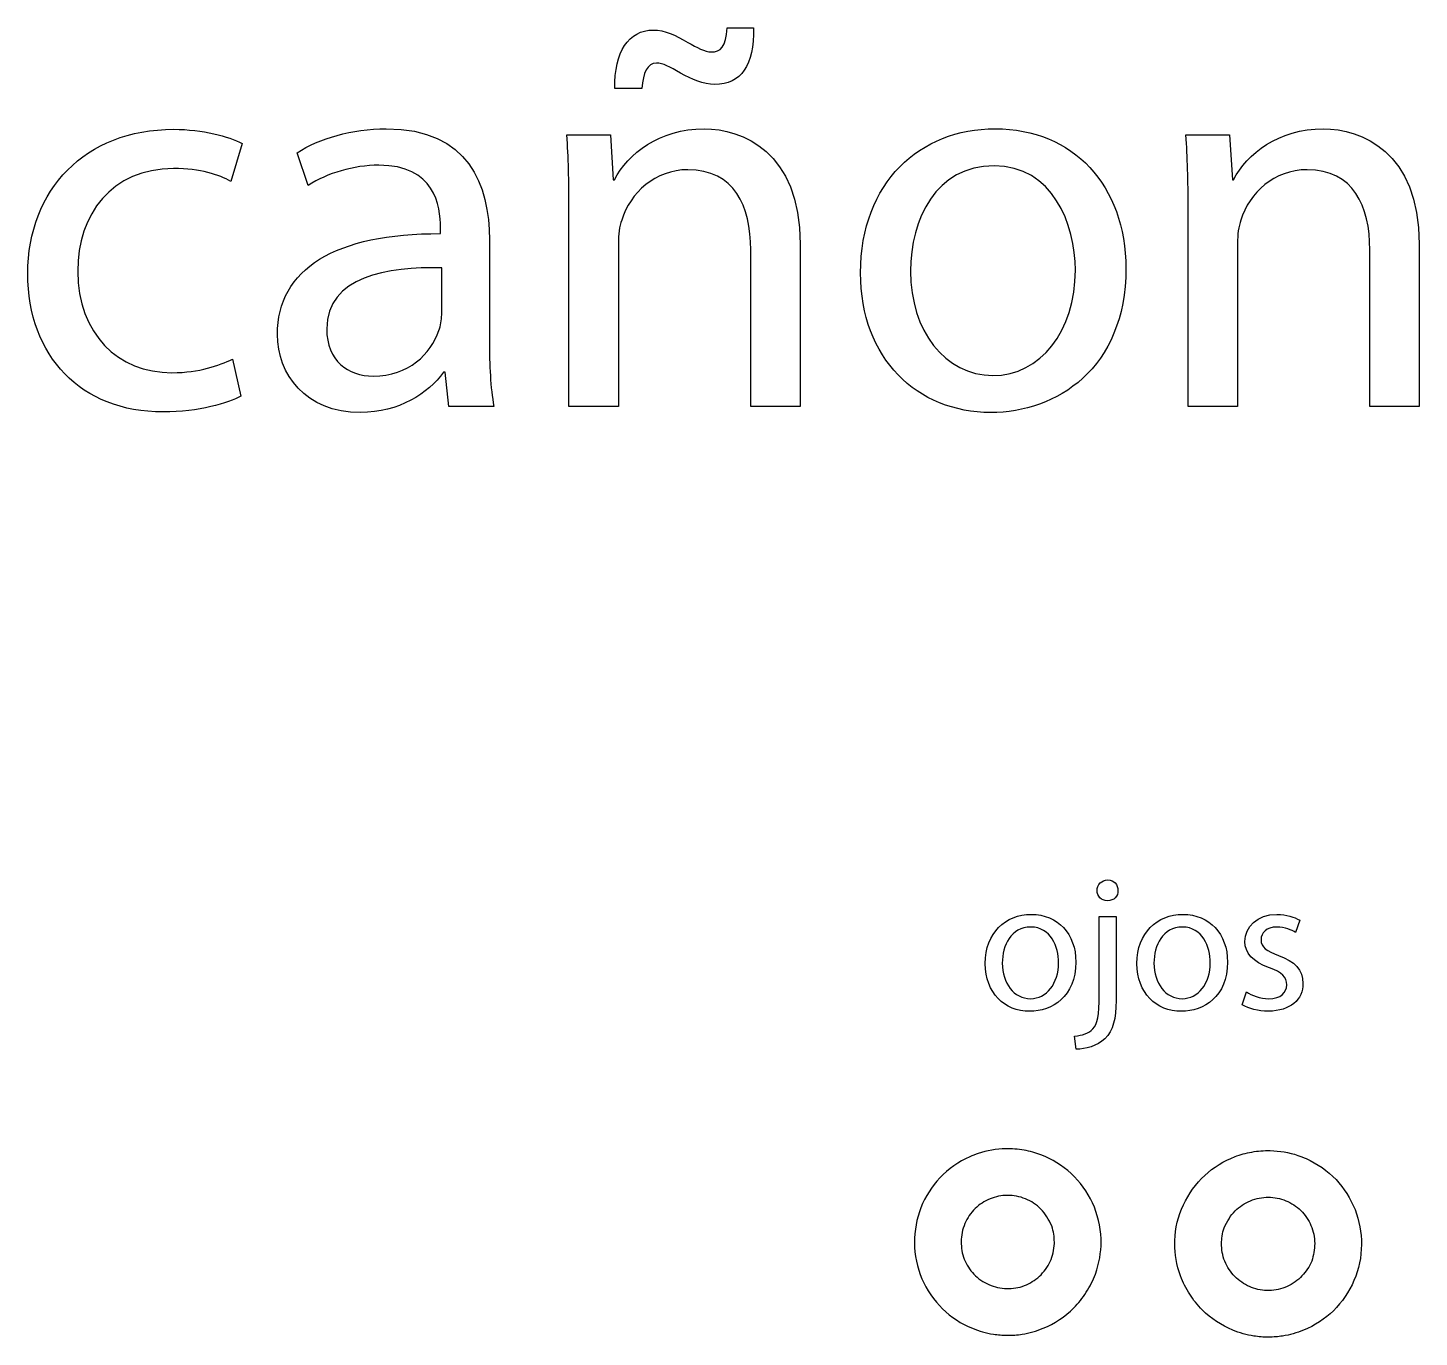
# Model space of a CAD drawing. Header units: centimetres. Extents: x -66 to 291, y -51 to 5.
# Drawn here: x 175.95 to 185.01, y -3.61 to 4.91 of the extents above; entities that cross this region are included whole.
import ezdxf

# ---------------------------------------------------------------- set-up
doc = ezdxf.new("R2010")
doc.units = ezdxf.units.CM
doc.header["$MEASUREMENT"] = 0
doc.layers.add('Capa 1', color=7, linetype='Continuous')

msp = doc.modelspace()

# ---------------------------------------------------------------- linework, layer by layer
at = {"layer": 'Capa 1', "color": 250}
for points, knots in [([(179.95154, 4.51773), (179.95884, 4.61996), (179.98805, 4.68203), (180.04646, 4.68203), (180.09028, 4.68203), (180.13044, 4.66012), (180.20346, 4.61631), (180.28013, 4.57615), (180.34951, 4.54329), (180.42618, 4.54329), (180.59778, 4.54329), (180.68176, 4.66742), (180.67811, 4.91205), (180.67811, 4.91205), (180.5065, 4.91205), (180.5065, 4.91205), (180.4992, 4.78791), (180.46269, 4.75505), (180.40427, 4.75505), (180.36046, 4.75505), (180.30934, 4.78426), (180.25093, 4.81712), (180.16695, 4.86458), (180.10488, 4.89744), (180.02456, 4.89744), (179.86756, 4.89744), (179.76898, 4.75505), (179.77628, 4.51773), (179.77628, 4.51773), (179.95154, 4.51773), (179.95154, 4.51773)], [0, 0, 0, 0, 0.1, 0.1, 0.1, 0.2, 0.2, 0.2, 0.3, 0.3, 0.3, 0.4, 0.4, 0.4, 0.5, 0.5, 0.5, 0.6, 0.6, 0.6, 0.7, 0.7, 0.7, 0.8, 0.8, 0.8, 0.9, 0.9, 0.9, 1, 1, 1, 1]), ([(177.28623, 2.75425), (177.19495, 2.71409), (177.07446, 2.66663), (176.89191, 2.66663), (176.5414, 2.66663), (176.27852, 2.91855), (176.27852, 3.32748), (176.27852, 3.69624), (176.49759, 3.99563), (176.90286, 3.99563), (177.07811, 3.99563), (177.1986, 3.95547), (177.27527, 3.91165), (177.27527, 3.91165), (177.3483, 4.15993), (177.3483, 4.15993), (177.26067, 4.20374), (177.09272, 4.25121), (176.90286, 4.25121), (176.32599, 4.25121), (175.95357, 3.85689), (175.95357, 3.31287), (175.95357, 2.77251), (176.30043, 2.41105), (176.83349, 2.41105), (177.07081, 2.41105), (177.25702, 2.46947), (177.34099, 2.51328), (177.34099, 2.51328), (177.28623, 2.75425), (177.28623, 2.75425)], [0, 0, 0, 0, 0.1, 0.1, 0.1, 0.2, 0.2, 0.2, 0.3, 0.3, 0.3, 0.4, 0.4, 0.4, 0.5, 0.5, 0.5, 0.6, 0.6, 0.6, 0.7, 0.7, 0.7, 0.8, 0.8, 0.8, 0.9, 0.9, 0.9, 1, 1, 1, 1]), ([(178.98765, 2.44756), (178.96574, 2.56805), (178.95844, 2.71774), (178.95844, 2.87109), (178.95844, 2.87109), (178.95844, 3.53194), (178.95844, 3.53194), (178.95844, 3.8861), (178.827, 4.25486), (178.28663, 4.25486), (178.06392, 4.25486), (177.85215, 4.19279), (177.70611, 4.09786), (177.70611, 4.09786), (177.77913, 3.8861), (177.77913, 3.8861), (177.90327, 3.96642), (178.07487, 4.01754), (178.23917, 4.01754), (178.60063, 4.01754), (178.64079, 3.75466), (178.64079, 3.60861), (178.64079, 3.60861), (178.64079, 3.5721), (178.64079, 3.5721), (177.95803, 3.57575), (177.57832, 3.34208), (177.57832, 2.9149), (177.57832, 2.65932), (177.76087, 2.4074), (178.11868, 2.4074), (178.37061, 2.4074), (178.56047, 2.53154), (178.65905, 2.67028), (178.65905, 2.67028), (178.67, 2.67028), (178.67, 2.67028), (178.67, 2.67028), (178.69556, 2.44756), (178.69556, 2.44756), (178.69556, 2.44756), (178.98765, 2.44756), (178.98765, 2.44756)], [0, 0, 0, 0, 0.0714286, 0.0714286, 0.0714286, 0.1428571, 0.1428571, 0.1428571, 0.2142857, 0.2142857, 0.2142857, 0.2857143, 0.2857143, 0.2857143, 0.3571429, 0.3571429, 0.3571429, 0.4285714, 0.4285714, 0.4285714, 0.5, 0.5, 0.5, 0.5714286, 0.5714286, 0.5714286, 0.6428571, 0.6428571, 0.6428571, 0.7142857, 0.7142857, 0.7142857, 0.7857143, 0.7857143, 0.7857143, 0.8571429, 0.8571429, 0.8571429, 0.9285714, 0.9285714, 0.9285714, 1, 1, 1, 1]), ([(179.47689, 2.44756), (179.47689, 2.44756), (179.79819, 2.44756), (179.79819, 2.44756), (179.79819, 2.44756), (179.79819, 3.51003), (179.79819, 3.51003), (179.79819, 3.5648), (179.80549, 3.61957), (179.8201, 3.65973), (179.87486, 3.83863), (180.03916, 3.98833), (180.25093, 3.98833), (180.55397, 3.98833), (180.65985, 3.75101), (180.65985, 3.46622), (180.65985, 3.46622), (180.65985, 2.44756), (180.65985, 2.44756), (180.65985, 2.44756), (180.98115, 2.44756), (180.98115, 2.44756), (180.98115, 2.44756), (180.98115, 3.50273), (180.98115, 3.50273), (180.98115, 4.10881), (180.60143, 4.25486), (180.35681, 4.25486), (180.06472, 4.25486), (179.86026, 4.09056), (179.77263, 3.92261), (179.77263, 3.92261), (179.76533, 3.92261), (179.76533, 3.92261), (179.76533, 3.92261), (179.74707, 4.2147), (179.74707, 4.2147), (179.74707, 4.2147), (179.46229, 4.2147), (179.46229, 4.2147), (179.47324, 4.06865), (179.47689, 3.91896), (179.47689, 3.7364), (179.47689, 3.7364), (179.47689, 2.44756), (179.47689, 2.44756)], [0, 0, 0, 0, 0.0666667, 0.0666667, 0.0666667, 0.1333333, 0.1333333, 0.1333333, 0.2, 0.2, 0.2, 0.2666667, 0.2666667, 0.2666667, 0.3333333, 0.3333333, 0.3333333, 0.4, 0.4, 0.4, 0.4666667, 0.4666667, 0.4666667, 0.5333333, 0.5333333, 0.5333333, 0.6, 0.6, 0.6, 0.6666667, 0.6666667, 0.6666667, 0.7333333, 0.7333333, 0.7333333, 0.8, 0.8, 0.8, 0.8666667, 0.8666667, 0.8666667, 0.9333333, 0.9333333, 0.9333333, 1, 1, 1, 1]), ([(182.25174, 4.25486), (181.76249, 4.25486), (181.37547, 3.908), (181.37547, 3.31652), (181.37547, 2.7579), (181.74423, 2.4074), (182.22253, 2.4074), (182.64971, 2.4074), (183.10245, 2.69218), (183.10245, 3.34573), (183.10245, 3.8861), (182.75924, 4.25486), (182.25174, 4.25486)], [0, 0, 0, 0, 0.25, 0.25, 0.25, 0.5, 0.5, 0.5, 0.75, 0.75, 0.75, 1, 1, 1, 1]), ([(183.50772, 2.44756), (183.50772, 2.44756), (183.82902, 2.44756), (183.82902, 2.44756), (183.82902, 2.44756), (183.82902, 3.51003), (183.82902, 3.51003), (183.82902, 3.5648), (183.83632, 3.61957), (183.85093, 3.65973), (183.90569, 3.83863), (184.06999, 3.98833), (184.28176, 3.98833), (184.5848, 3.98833), (184.69068, 3.75101), (184.69068, 3.46622), (184.69068, 3.46622), (184.69068, 2.44756), (184.69068, 2.44756), (184.69068, 2.44756), (185.01198, 2.44756), (185.01198, 2.44756), (185.01198, 2.44756), (185.01198, 3.50273), (185.01198, 3.50273), (185.01198, 4.10881), (184.63226, 4.25486), (184.38764, 4.25486), (184.09555, 4.25486), (183.89109, 4.09056), (183.80346, 3.92261), (183.80346, 3.92261), (183.79616, 3.92261), (183.79616, 3.92261), (183.79616, 3.92261), (183.7779, 4.2147), (183.7779, 4.2147), (183.7779, 4.2147), (183.49312, 4.2147), (183.49312, 4.2147), (183.50407, 4.06865), (183.50772, 3.91896), (183.50772, 3.7364), (183.50772, 3.7364), (183.50772, 2.44756), (183.50772, 2.44756)], [0, 0, 0, 0, 0.0666667, 0.0666667, 0.0666667, 0.1333333, 0.1333333, 0.1333333, 0.2, 0.2, 0.2, 0.2666667, 0.2666667, 0.2666667, 0.3333333, 0.3333333, 0.3333333, 0.4, 0.4, 0.4, 0.4666667, 0.4666667, 0.4666667, 0.5333333, 0.5333333, 0.5333333, 0.6, 0.6, 0.6, 0.6666667, 0.6666667, 0.6666667, 0.7333333, 0.7333333, 0.7333333, 0.8, 0.8, 0.8, 0.8666667, 0.8666667, 0.8666667, 0.9333333, 0.9333333, 0.9333333, 1, 1, 1, 1]), ([(182.24444, 4.01389), (182.62415, 4.01389), (182.77385, 3.63417), (182.77385, 3.33478), (182.77385, 2.93681), (182.54383, 2.64837), (182.23713, 2.64837), (181.92314, 2.64837), (181.70042, 2.94046), (181.70042, 3.32748), (181.70042, 3.66338), (181.86472, 4.01389), (182.24444, 4.01389)], [0, 0, 0, 0, 0.25, 0.25, 0.25, 0.5, 0.5, 0.5, 0.75, 0.75, 0.75, 1, 1, 1, 1]), ([(178.64809, 3.04269), (178.64809, 3.00983), (178.64079, 2.97332), (178.62984, 2.94046), (178.57872, 2.79076), (178.43268, 2.64472), (178.20266, 2.64472), (178.03836, 2.64472), (177.89962, 2.7433), (177.89962, 2.95141), (177.89962, 3.29462), (178.29759, 3.35669), (178.64809, 3.34938), (178.64809, 3.34938), (178.64809, 3.04269), (178.64809, 3.04269)], [0, 0, 0, 0, 0.2, 0.2, 0.2, 0.4, 0.4, 0.4, 0.6, 0.6, 0.6, 0.8, 0.8, 0.8, 1, 1, 1, 1]), ([(182.98502, -0.63592), (182.94387, -0.63592), (182.9152, -0.66585), (182.9152, -0.7045), (182.9152, -0.74066), (182.94138, -0.77183), (182.98253, -0.77183), (183.02617, -0.77183), (183.05235, -0.74066), (183.0511, -0.7045), (183.0511, -0.66585), (183.02492, -0.63592), (182.98502, -0.63592)], [0, 0, 0, 0, 0.25, 0.25, 0.25, 0.5, 0.5, 0.5, 0.75, 0.75, 0.75, 1, 1, 1, 1]), ([(182.48629, -0.86035), (182.31921, -0.86035), (182.18705, -0.9788), (182.18705, -1.18079), (182.18705, -1.37155), (182.31298, -1.49125), (182.47631, -1.49125), (182.62219, -1.49125), (182.7768, -1.39399), (182.7768, -1.17081), (182.7768, -0.98628), (182.65959, -0.86035), (182.48629, -0.86035)], [0, 0, 0, 0, 0.25, 0.25, 0.25, 0.5, 0.5, 0.5, 0.75, 0.75, 0.75, 1, 1, 1, 1]), ([(182.77929, -1.73812), (182.8379, -1.73812), (182.91769, -1.71817), (182.96632, -1.66954), (183.01993, -1.61468), (183.03863, -1.53862), (183.03863, -1.42142), (183.03863, -1.42142), (183.03863, -0.87407), (183.03863, -0.87407), (183.03863, -0.87407), (182.92891, -0.87407), (182.92891, -0.87407), (182.92891, -0.87407), (182.92891, -1.37903), (182.92891, -1.37903), (182.92891, -1.52366), (182.91769, -1.57104), (182.88777, -1.60595), (182.86158, -1.63463), (182.81795, -1.64834), (182.76807, -1.65209), (182.76807, -1.65209), (182.77929, -1.73812), (182.77929, -1.73812)], [0, 0, 0, 0, 0.125, 0.125, 0.125, 0.25, 0.25, 0.25, 0.375, 0.375, 0.375, 0.5, 0.5, 0.5, 0.625, 0.625, 0.625, 0.75, 0.75, 0.75, 0.875, 0.875, 0.875, 1, 1, 1, 1]), ([(183.47378, -0.86035), (183.3067, -0.86035), (183.17454, -0.9788), (183.17454, -1.18079), (183.17454, -1.37155), (183.30047, -1.49125), (183.4638, -1.49125), (183.60968, -1.49125), (183.76429, -1.39399), (183.76429, -1.17081), (183.76429, -0.98628), (183.64708, -0.86035), (183.47378, -0.86035)], [0, 0, 0, 0, 0.25, 0.25, 0.25, 0.5, 0.5, 0.5, 0.75, 0.75, 0.75, 1, 1, 1, 1]), ([(183.8603, -1.44885), (183.90269, -1.47379), (183.96378, -1.49), (184.02986, -1.49), (184.17325, -1.49), (184.25554, -1.41519), (184.25554, -1.30921), (184.25554, -1.21944), (184.20193, -1.16707), (184.09719, -1.12717), (184.01864, -1.09725), (183.98248, -1.07481), (183.98248, -1.02493), (183.98248, -0.98005), (184.01864, -0.94264), (184.08348, -0.94264), (184.13958, -0.94264), (184.18322, -0.96259), (184.20691, -0.97755), (184.20691, -0.97755), (184.23434, -0.89776), (184.23434, -0.89776), (184.20068, -0.87781), (184.14707, -0.86035), (184.08597, -0.86035), (183.9563, -0.86035), (183.87775, -0.94015), (183.87775, -1.0374), (183.87775, -1.10972), (183.92887, -1.16956), (184.03734, -1.20822), (184.11839, -1.23814), (184.14956, -1.26682), (184.14956, -1.31918), (184.14956, -1.36906), (184.11215, -1.40895), (184.03236, -1.40895), (183.9775, -1.40895), (183.92014, -1.38651), (183.88773, -1.36532), (183.88773, -1.36532), (183.8603, -1.44885), (183.8603, -1.44885)], [0, 0, 0, 0, 0.0714286, 0.0714286, 0.0714286, 0.1428571, 0.1428571, 0.1428571, 0.2142857, 0.2142857, 0.2142857, 0.2857143, 0.2857143, 0.2857143, 0.3571429, 0.3571429, 0.3571429, 0.4285714, 0.4285714, 0.4285714, 0.5, 0.5, 0.5, 0.5714286, 0.5714286, 0.5714286, 0.6428571, 0.6428571, 0.6428571, 0.7142857, 0.7142857, 0.7142857, 0.7857143, 0.7857143, 0.7857143, 0.8571429, 0.8571429, 0.8571429, 0.9285714, 0.9285714, 0.9285714, 1, 1, 1, 1]), ([(182.48379, -0.94264), (182.61346, -0.94264), (182.66458, -1.07231), (182.66458, -1.17455), (182.66458, -1.31046), (182.58603, -1.40895), (182.4813, -1.40895), (182.37407, -1.40895), (182.29802, -1.30921), (182.29802, -1.17705), (182.29802, -1.06234), (182.35412, -0.94264), (182.48379, -0.94264)], [0, 0, 0, 0, 0.25, 0.25, 0.25, 0.5, 0.5, 0.5, 0.75, 0.75, 0.75, 1, 1, 1, 1]), ([(183.47128, -0.94264), (183.60095, -0.94264), (183.65207, -1.07231), (183.65207, -1.17455), (183.65207, -1.31046), (183.57352, -1.40895), (183.46879, -1.40895), (183.36156, -1.40895), (183.28551, -1.30921), (183.28551, -1.17705), (183.28551, -1.06234), (183.34161, -0.94264), (183.47128, -0.94264)], [0, 0, 0, 0, 0.25, 0.25, 0.25, 0.5, 0.5, 0.5, 0.75, 0.75, 0.75, 1, 1, 1, 1])]:
    msp.add_open_spline(points, degree=3, knots=knots, dxfattribs=at)
at = {"layer": 'Capa 1', "color": 250, "lineweight": 25}
for points, knots in [([(182.13998, -2.41722), (182.12294, -2.42331), (182.10345, -2.43013), (182.08641, -2.43817), (182.01335, -2.47031), (181.9476, -2.51683), (181.89158, -2.57527), (181.84044, -2.63104), (181.79661, -2.69704), (181.76738, -2.76961), (181.7406, -2.84194), (181.72598, -2.91938), (181.72598, -2.99804), (181.72598, -3.07841), (181.74303, -3.15804), (181.77469, -3.23256), (181.80635, -3.30538), (181.85262, -3.3721), (181.90863, -3.42812), (181.96464, -3.48194), (182.0304, -3.52553), (182.10345, -3.55499), (182.14729, -3.57302), (182.19112, -3.58592), (182.23983, -3.59323)], [0, 0, 0, 0, 0.125, 0.125, 0.125, 0.25, 0.25, 0.25, 0.375, 0.375, 0.375, 0.5, 0.5, 0.5, 0.625, 0.625, 0.625, 0.75, 0.75, 0.75, 0.875, 0.875, 0.875, 1, 1, 1, 1]), ([(182.43952, -2.39531), (182.40056, -2.38824), (182.35916, -2.38508), (182.3202, -2.38605), (182.25931, -2.38727), (182.19843, -2.39774), (182.13998, -2.41722)], [0, 0, 0, 0, 0.5, 0.5, 0.5, 1, 1, 1, 1]), ([(182.9412, -2.99317), (182.9412, -2.98587), (182.9412, -2.9788), (182.9412, -2.97174), (182.93633, -2.89138), (182.91928, -2.81247), (182.88518, -2.73893), (182.85109, -2.66684), (182.80482, -2.60158), (182.74637, -2.54703), (182.68792, -2.49491), (182.62217, -2.45327), (182.54911, -2.4255), (182.51502, -2.41187), (182.47849, -2.40188), (182.43952, -2.39531)], [0, 0, 0, 0, 0.2, 0.2, 0.2, 0.4, 0.4, 0.4, 0.6, 0.6, 0.6, 0.8, 0.8, 0.8, 1, 1, 1, 1]), ([(183.42095, -3.0051), (183.42095, -2.99804), (183.42095, -2.99074), (183.42095, -2.98367), (183.42338, -2.90355), (183.44287, -2.82465), (183.47696, -2.7511), (183.51105, -2.67877), (183.55733, -2.61351), (183.61577, -2.5592), (183.67422, -2.50684), (183.73997, -2.4652), (183.81303, -2.43744), (183.84713, -2.42404), (183.88366, -2.41381), (183.92262, -2.40724)], [0, 0, 0, 0, 0.2, 0.2, 0.2, 0.4, 0.4, 0.4, 0.6, 0.6, 0.6, 0.8, 0.8, 0.8, 1, 1, 1, 1]), ([(183.92262, -2.40724), (183.96158, -2.40018), (184.00055, -2.39701), (184.04195, -2.39799), (184.10283, -2.3992), (184.16371, -2.40967), (184.22216, -2.42916)], [0, 0, 0, 0, 0.5, 0.5, 0.5, 1, 1, 1, 1]), ([(184.22216, -2.42916), (184.23921, -2.43525), (184.25869, -2.44231), (184.27574, -2.4501), (184.3488, -2.48249), (184.41455, -2.529), (184.47056, -2.58721), (184.5217, -2.64322), (184.56554, -2.70922), (184.59476, -2.78179), (184.62155, -2.85412), (184.63616, -2.93156), (184.63616, -3.01022), (184.63616, -3.09058), (184.61911, -3.16997), (184.58746, -3.24449), (184.5558, -3.31755), (184.50953, -3.38428), (184.45351, -3.44029), (184.3975, -3.49411), (184.33175, -3.53746), (184.25869, -3.56717), (184.21486, -3.58519), (184.17102, -3.59786), (184.12231, -3.60516)], [0, 0, 0, 0, 0.125, 0.125, 0.125, 0.25, 0.25, 0.25, 0.375, 0.375, 0.375, 0.5, 0.5, 0.5, 0.625, 0.625, 0.625, 0.75, 0.75, 0.75, 0.875, 0.875, 0.875, 1, 1, 1, 1]), ([(182.63678, -2.99317), (182.63678, -2.99682), (182.63678, -3.00023), (182.63678, -3.00389), (182.63435, -3.04407), (182.62704, -3.08352), (182.61, -3.12029), (182.59295, -3.15634), (182.5686, -3.18897), (182.53937, -3.21624), (182.51015, -3.2423), (182.47849, -3.263), (182.44196, -3.27688), (182.40543, -3.29101), (182.36647, -3.29758), (182.3275, -3.29685), (182.2861, -3.29588), (182.24714, -3.28711), (182.21061, -3.27055), (182.17408, -3.25448), (182.13998, -3.23134), (182.1132, -3.20212), (182.08641, -3.17411), (182.06449, -3.14124), (182.04988, -3.10495), (182.03527, -3.06867), (182.0304, -3.02994), (182.0304, -2.99049), (182.0304, -2.95055), (182.0377, -2.91086), (182.05475, -2.8736), (182.06936, -2.83707), (182.09371, -2.80371), (182.1205, -2.7757), (182.14972, -2.74867), (182.18138, -2.72699), (182.21791, -2.71214), (182.25444, -2.69753), (182.29097, -2.68973), (182.33237, -2.68949), (182.37134, -2.68925), (182.4103, -2.6968), (182.44927, -2.71238), (182.4858, -2.72748), (182.51989, -2.75013), (182.54911, -2.77838), (182.56372, -2.79396), (182.57834, -2.81101), (182.58808, -2.82952), (182.60025, -2.84803), (182.61, -2.86775), (182.61974, -2.8887), (182.63191, -2.9245), (182.63678, -2.96005), (182.63678, -2.99317)], [0, 0, 0, 0, 0.0555556, 0.0555556, 0.0555556, 0.1111111, 0.1111111, 0.1111111, 0.1666667, 0.1666667, 0.1666667, 0.2222222, 0.2222222, 0.2222222, 0.2777778, 0.2777778, 0.2777778, 0.3333333, 0.3333333, 0.3333333, 0.3888889, 0.3888889, 0.3888889, 0.4444444, 0.4444444, 0.4444444, 0.5, 0.5, 0.5, 0.5555556, 0.5555556, 0.5555556, 0.6111111, 0.6111111, 0.6111111, 0.6666667, 0.6666667, 0.6666667, 0.7222222, 0.7222222, 0.7222222, 0.7777778, 0.7777778, 0.7777778, 0.8333333, 0.8333333, 0.8333333, 0.8888889, 0.8888889, 0.8888889, 0.9444444, 0.9444444, 0.9444444, 1, 1, 1, 1]), ([(183.72536, -3.0051), (183.72536, -3.00876), (183.72536, -3.01241), (183.72536, -3.01582), (183.7278, -3.056), (183.7351, -3.09545), (183.75215, -3.13223), (183.7692, -3.16827), (183.79355, -3.2009), (183.82277, -3.22818), (183.852, -3.25448), (183.88366, -3.27518), (183.92018, -3.28906), (183.95671, -3.30294), (183.99568, -3.30952), (184.03464, -3.30879), (184.07604, -3.30781), (184.11501, -3.29929), (184.15154, -3.28273), (184.18807, -3.26665), (184.22216, -3.24328), (184.24895, -3.21405), (184.27574, -3.18629), (184.29766, -3.15317), (184.31227, -3.11688), (184.32444, -3.0806), (184.33175, -3.04188), (184.33175, -3.00267), (184.33175, -2.96249), (184.32444, -2.92279), (184.3074, -2.88553), (184.29278, -2.849), (184.26843, -2.81564), (184.24164, -2.78763), (184.21242, -2.7606), (184.18076, -2.73893), (184.14423, -2.72407), (184.1077, -2.70946), (184.06874, -2.70167), (184.02977, -2.70142), (183.99081, -2.70142), (183.95184, -2.70897), (183.91288, -2.72456), (183.87635, -2.73966), (183.84226, -2.76206), (183.81303, -2.79055), (183.79842, -2.8059), (183.78381, -2.82319), (183.77407, -2.84145), (183.76189, -2.85996), (183.75215, -2.87969), (183.74241, -2.90063), (183.73023, -2.93667), (183.72536, -2.97223), (183.72536, -3.0051)], [0, 0, 0, 0, 0.0555556, 0.0555556, 0.0555556, 0.1111111, 0.1111111, 0.1111111, 0.1666667, 0.1666667, 0.1666667, 0.2222222, 0.2222222, 0.2222222, 0.2777778, 0.2777778, 0.2777778, 0.3333333, 0.3333333, 0.3333333, 0.3888889, 0.3888889, 0.3888889, 0.4444444, 0.4444444, 0.4444444, 0.5, 0.5, 0.5, 0.5555556, 0.5555556, 0.5555556, 0.6111111, 0.6111111, 0.6111111, 0.6666667, 0.6666667, 0.6666667, 0.7222222, 0.7222222, 0.7222222, 0.7777778, 0.7777778, 0.7777778, 0.8333333, 0.8333333, 0.8333333, 0.8888889, 0.8888889, 0.8888889, 0.9444444, 0.9444444, 0.9444444, 1, 1, 1, 1]), ([(182.42735, -3.59323), (182.47362, -3.58592), (182.51989, -3.57302), (182.56372, -3.55475), (182.63922, -3.52431), (182.70497, -3.4795), (182.76342, -3.42251), (182.79264, -3.39159), (182.82187, -3.35749), (182.84378, -3.32047), (182.86814, -3.2837), (182.88762, -3.24376), (182.90467, -3.20212), (182.92902, -3.13028), (182.9412, -3.05892), (182.9412, -2.99317)], [0, 0, 0, 0, 0.2, 0.2, 0.2, 0.4, 0.4, 0.4, 0.6, 0.6, 0.6, 0.8, 0.8, 0.8, 1, 1, 1, 1]), ([(183.9348, -3.60516), (183.88853, -3.59786), (183.84226, -3.58495), (183.79842, -3.56668), (183.72293, -3.53624), (183.65717, -3.49143), (183.59873, -3.43469), (183.5695, -3.40376), (183.54028, -3.36942), (183.51836, -3.33265), (183.49401, -3.29563), (183.47453, -3.25594), (183.45748, -3.21405), (183.43313, -3.14221), (183.42095, -3.0711), (183.42095, -3.0051)], [0, 0, 0, 0, 0.2, 0.2, 0.2, 0.4, 0.4, 0.4, 0.6, 0.6, 0.6, 0.8, 0.8, 0.8, 1, 1, 1, 1]), ([(182.23983, -3.59323), (182.26905, -3.59786), (182.29828, -3.60029), (182.32994, -3.60029), (182.3616, -3.60053), (182.39569, -3.5981), (182.42735, -3.59323)], [0, 0, 0, 0, 0.5, 0.5, 0.5, 1, 1, 1, 1]), ([(184.12231, -3.60516), (184.09309, -3.60979), (184.06387, -3.61222), (184.03221, -3.61247), (183.99811, -3.61271), (183.96646, -3.61028), (183.9348, -3.60516)], [0, 0, 0, 0, 0.5, 0.5, 0.5, 1, 1, 1, 1])]:
    msp.add_open_spline(points, degree=3, knots=knots, dxfattribs=at)

doc.saveas('drawing.dxf')
